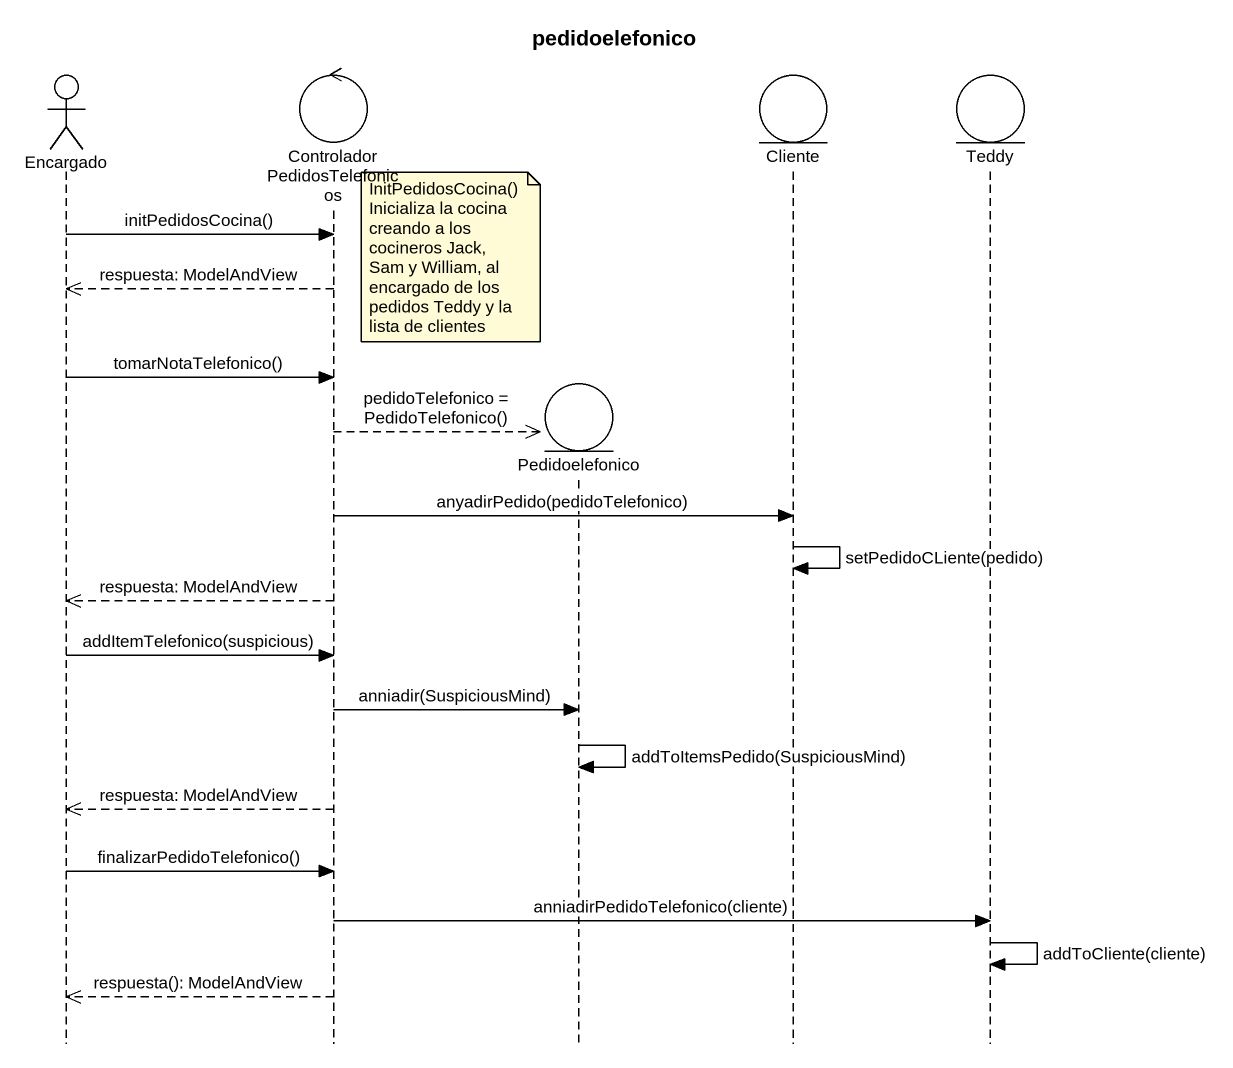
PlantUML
@startuml
title pedidoelefonico
hide footbox
actor Encargado
control "ControladorPedidosTelefonicos" as ControladorPedidosTelefonico
entity Pedidoelefonico
entity Cliente
entity Teddy

Encargado -> ControladorPedidosTelefonico : initPedidosCocina()
note right of ControladorPedidosTelefonico : InitPedidosCocina() Inicializa la cocina creando a los cocineros Jack, Sam y William, al encargado de los pedidos Teddy y la lista de clientes
ControladorPedidosTelefonico -->> Encargado : respuesta: ModelAndView
Encargado -> ControladorPedidosTelefonico : tomarNotaTelefonico()
ControladorPedidosTelefonico -->> Pedidoelefonico ** : pedidoTelefonico = PedidoTelefonico()
ControladorPedidosTelefonico -> Cliente : anyadirPedido(pedidoTelefonico)
Cliente -> Cliente : setPedidoCLiente(pedido)
ControladorPedidosTelefonico -->> Encargado : respuesta: ModelAndView
Encargado -> ControladorPedidosTelefonico : addItemTelefonico(suspicious)
ControladorPedidosTelefonico -> Pedidoelefonico : anniadir(SuspiciousMind)
Pedidoelefonico -> Pedidoelefonico : addToItemsPedido(SuspiciousMind)
ControladorPedidosTelefonico -->> Encargado : respuesta: ModelAndView
Encargado -> ControladorPedidosTelefonico : finalizarPedidoTelefonico()
ControladorPedidosTelefonico -> Teddy : anniadirPedidoTelefonico(cliente)
Teddy -> Teddy : addToCliente(cliente)
ControladorPedidosTelefonico -->> Encargado : respuesta(): ModelAndView
@enduml
